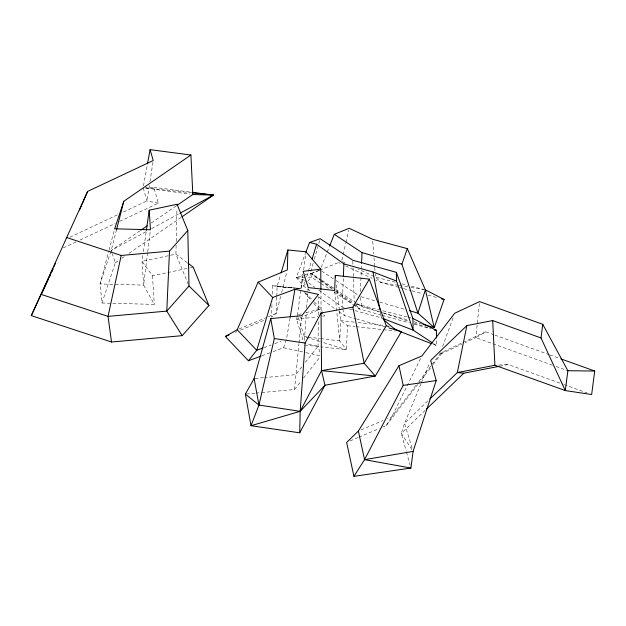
<?xml version="1.0" encoding="UTF-8"?>
<svg xmlns="http://www.w3.org/2000/svg" width="626" height="626" viewBox="0 0 626 626"><rect width="100%" height="100%" fill="white"/><g stroke="black" fill="none" stroke-linecap="round" stroke-linejoin="round"><path stroke-width="0.47" stroke-dasharray="3.13 2.35" d="M318.258 321.772L318.071 346.178L320.105 353.244M318.313 314.933L318.446 297.358M176.117 245.337L175.922 254.133L188.645 285.112M176.203 241.425L176.923 209.162M271.95 304.713L271.606 317.163L276.34 313.368L280.644 296.38M272.232 294.181L272.466 285.558L301.325 288.774L302.874 276.449M276.778 297.107L276.34 313.368L266.551 317.46M276.809 296.153L277.068 286.591L280.581 274.697M344.081 307.562L342.211 307.045L343.345 277.318M360.404 291.614L361.288 270.166M361.327 269.196L361.531 264.321M339.472 310.981L340.599 320.606L347.461 325.708L346.444 349.699L320.778 346.843M304.455 340.372L306.231 312.585M306.607 307.773L308.125 288.539M261.746 392.572L294.525 389.505L298.938 343.713M299.04 342.743L301.724 316.639M479.383 303.493L475.823 337.625L465.228 342.586M147.619 252.654L143.604 285.104L154.309 304.392L101.968 303.015L100.082 283.961L108.728 251.245M147.736 251.699L150.451 229.75M303.704 269.814L305.723 253.702M302.749 274.227L297.53 314.886L304.33 336.624L319.894 341.46M142.877 255.533L142.071 261.324L143.604 285.104L114.589 284.337M143.417 251.675L146.367 230.446M149.356 185.546L146.969 200.938L122.43 212.488M149.95 181.696L153.221 160.53M290.049 318.125L286.489 339.276L283.586 347.751L271.872 352.086M143.495 185.828L147.306 164.896M297.342 315.77L296.575 319.33L303.759 342.289M341.843 260.353L342.923 255.635M343.134 254.688L345.724 243.373M345.935 242.434L348.737 230.172M281.598 292.608L286.865 271.84M116.53 229.695L111.193 250.51L112.085 253.147M108.979 250.306L114.66 228.803M320.348 283.007L311.451 277.138L310.347 273.179L313.274 262.936M314.338 259.211L319.651 240.58M306.67 276.833L308.086 272.177M308.375 271.238L311.498 260.987M110.896 251.417L100.082 283.961L113.619 284.314M101.968 303.015L115.333 262.787L112.375 254.023M440.289 352.79L439.632 354.582L418.387 382.228M442.59 346.499L453.42 316.834M305.535 280.565L303.469 286.059L311.333 291.732M305.308 284.001L303.469 286.059L296.294 277.506L305.457 253.272M321.161 267.325L326.835 253.045M327.195 252.153L329.315 246.8M420.962 383.808L404.56 423.34L401.305 433.333L406.235 451.158M421.329 382.909L429.53 363.143M420.617 358.549L391.821 416.783L386.219 425.563L382.697 427.065M416.024 385.303L391.821 416.783L387.424 418.661M386.219 425.563L417.808 384.474M418.403 383.691L430.923 367.415M433.302 364.309L442.84 351.906L462.082 342.884M301.787 366.953L295.754 374.653L264.759 377.556M305.402 362.337L318.071 346.178L305.989 343.541M294.525 389.505L301.114 381.101M303.508 378.049L320.269 356.656M307.765 281.254L311.451 277.138L306.709 277.255M427.777 401L404.56 423.34L412.511 449.523M425.179 410.359L401.305 433.333L413.082 451.393M442.84 351.906L439.632 354.582L461.698 344.245M115.333 262.787L118.549 260.572M121.773 258.35L124.183 256.683M129.011 253.358L181.305 217.285M140.005 230.751L111.193 250.51L147.298 230.955M151.202 223.067L176.016 206.056M493.937 334.785L485.698 331.819L475.823 337.625L552.375 365.161M151.594 228.623L179.099 213.716M69.846 237.238L118.048 214.546M63.32 247.904L76.521 241.691M80.042 240.032L115.239 223.459M119.644 221.393L158.362 203.16L153.769 187.276L146.046 187.604M462.958 342.477L485.698 331.819M320.919 290.394L321.075 308.728L296.575 319.33L317.726 316.74M361.03 429.913L383.026 420.539M350.145 440.947L358.064 437.566M358.941 437.191L379.184 428.567M238.968 328.994L265.659 317.836M235.173 332.398L236.949 331.655M240.501 330.168L264.501 320.136M321.224 279.916L311.482 273.484L318.689 270.565M319.589 270.205L338.94 262.38M311.482 273.484L320.097 270.002M263.937 347.626L271.152 344.957M274.759 343.619L281.074 341.28M261.965 355.756L270.972 352.422M304.612 280.26L296.294 277.506L304.197 275.072M305.073 274.798L310.347 273.179L319.933 279.791M298.477 314.635L301.302 313.9M306.004 312.664L321.075 308.728L322.202 311.122M187.182 262.615L175.922 254.133L142.071 261.324L152.47 275.792L189.396 267.951M190.343 267.748L193.184 267.145M499.783 366.21L508.304 364.551L563.259 384.317M322.531 316.153L324.456 315.919L322.578 311.92M255.072 378.464L263.789 377.642M246.323 394.02L255.001 393.206M255.964 393.112L260.784 392.666M498.742 365.06L508.304 364.551M296.294 277.506L305.762 277.279M272.466 285.558L277.068 286.591L301.067 288.453M277.068 286.591L295.503 288.25M296.474 288.336L301.325 288.774M145.076 187.933L191.321 192.769M354.199 322.124L340.599 320.606L339.738 340.927L346.444 349.699L320.809 341.741M358.088 322.554L384.309 325.473M347.461 325.708L355.161 326.569M356.124 326.67L395.577 331.06M304.619 345.043L319.823 346.734M304.33 336.624L307.202 336.976M308.156 337.093L319.643 338.486M320.598 338.603L339.738 340.927L336.796 311.842M153.769 187.276L191.329 192.19M146.014 188.121L189.952 194.138M398.363 285.346L380.999 282.467L375.694 279.978M399.325 285.511L409.936 287.271M410.899 287.436L425.367 289.838M158.362 203.16L146.969 200.938L143.151 187.73M283.586 347.751L305.019 352.43M305.957 352.634L320.864 355.897M395.256 282.185L375.498 277.161L358.127 269.024M401.845 283.86L407.487 285.292M411.251 286.246L423.481 289.361M407.229 316.983L354.261 303.5L380.115 311.959M408.175 317.225L411.955 318.188M398.887 287.295L380.999 282.467L375.498 277.161L375.271 274.243M399.834 287.545L402.659 288.312M403.598 288.563L411.125 290.597M412.072 290.855L422.425 293.649M428.074 295.175L437.488 297.718M349.684 309.119L381.437 317.914L382.909 319.158M338.854 311.607L344.355 315.582L355.505 318.673M356.429 318.924L387.079 327.421M381.43 315.121L359.997 309.166L353.518 304.893M382.361 315.379L409.396 322.891M414.052 324.19L430.829 328.853M361.139 296.763L376.03 301.059M379.755 302.131L406.743 309.917M356.945 303.508L361.812 306.724L407.307 319.847M413.809 321.717L422.167 324.127M383.808 313.172L408.731 321.334M414.271 323.149L429.96 328.29M494.861 335.113L548.9 354.551M549.816 354.879L559.894 358.502M556.021 366.468L567.868 370.733M564.175 384.646L587.078 392.885M433.082 344.261L436.666 345.646L436.572 339.934M342.5 261.699L345.098 262.92M338.502 262.552L340.27 263.382M345.583 265.87L372.149 278.32M433.411 343.51L436.666 345.646M321.701 271.066L335.34 280.072M336.146 280.597L360.208 296.489M322.038 280.448L335.027 289.032M335.841 289.564L356.131 302.968M321.161 283.547L329.253 288.883M334.104 292.084L352.712 304.361M320.731 280.346L332.703 288.617M335.896 290.816L353.463 302.945M308.657 282.819L314.894 287.326M318.798 290.143L342.211 307.045M318.407 296.841L335.708 309.338M310.347 273.179L319.808 280.033M320.59 280.605L331.623 288.602M335.567 291.458L352.9 304.025M353.69 304.596L359.997 309.166L354.903 304.126M305.418 292.898L313.587 301.161M314.268 301.849L321.075 308.728M304.455 292.444L311.325 300.511M313.704 303.297L324.456 315.919M406.493 452.097L410.124 465.235M342.688 308.947L344.355 315.582M380.209 311.216L380.733 314.088M380.905 315.042L381.437 317.914M360.349 297.42L361.812 306.724M336.412 284.986L339.355 310.019M334.738 291.481L336.694 310.872M372.736 241.198L373.706 253.835M374.004 257.724L374.677 266.473M374.747 267.443L375.201 273.272M152.47 275.792L154.309 304.392M352.814 261.191L353.017 266.958M353.048 267.92L354.199 301.575"/><path stroke-width="0.94" d="M320.739 269.164L305.957 251.809L287.882 249.977L287.342 269.955L258.139 282.17L237.191 329.738L225.391 336.491L248.444 360.756L256.715 350.302L272.701 297.506L294.916 289.282L318.47 294.431L301.826 315.668L270.753 318.579L254.101 378.55L245.361 394.106L251.01 425.719L299.737 432.809L300.167 411.337L305.12 343.04L321.06 312.992L352.868 307.17L369.34 279.141L335.286 275.354L334.636 290.511L308.203 287.577L303.125 271.324L320.739 269.164L320.911 289.431M343.384 276.356L343.862 263.89L316.607 244.21L309.526 242.505L305.793 252.372M361.57 263.343L362.016 252.622L334.284 234.304L329.675 245.908M146.367 230.446L149.191 210.187L177.033 204.279L187.792 230.478L169.505 251.128L166.774 311.106L182.174 335.661L208.92 305.465L193.184 267.145L187.933 263.186M541.005 337.954L542.765 324.323L479.579 301.599L454.734 313.235L421.908 355.944L398.958 365.725L358.385 431.04L346.624 442.441L353.925 476.331L410.906 468.052L413.082 451.393L436.22 380.569L430.649 360.443L466.879 325.583L492.685 320.575L541.005 337.954L565.294 390.577L591.656 394.529L594.7 371.022L560.81 358.839M542.765 324.323L567.868 370.733L565.294 390.577L494.916 365.263L457.332 372.564L429.89 398.965M290.214 317.163L294.916 289.282M147.478 163.942L150.084 149.669L190.914 155.013L192.816 194.529L176.814 205.508M466.879 325.583L457.332 372.564L463.796 373.198L498.836 366.39M169.505 251.128L121.201 255.471L108.032 316.38L111.53 342.015L182.174 335.661M394.247 328.869L401.352 331.702L375.287 376.046L324.964 385.256L300.167 411.337L251.01 425.719L258.953 405.061L274.329 338.556L270.753 318.579M116.53 229.695L123.799 201.298L190.914 155.013M281.121 272.866L287.882 249.977M312.061 259.125L316.607 244.21M123.799 201.298L114.66 228.803L150.451 229.75L149.191 210.187M407.338 248.639L425.367 289.838L444.077 299.494L434.233 327.609L417.91 313.133L401.915 264.125L407.338 248.639L372.587 239.257L349.167 228.287L334.284 234.304M79.541 210.054L87.632 191.407L153.221 160.53L150.084 149.669M87.632 191.407L31.3 315.629L111.53 342.015M31.3 315.629L53.014 268.687M53.836 266.919L55.471 263.374M48.609 278.703L41.324 294.447L108.032 316.38L166.774 311.106L189.005 285.996L187.792 230.478M49.415 276.958L50.229 275.205M51.442 272.584L53.061 269.086M353.925 476.331L364.551 459.648L403.183 385.373L398.958 365.725M321.06 312.992L321.537 370.631L300.167 411.337L258.953 405.061L245.361 394.106M299.737 432.809L324.964 385.256L321.537 370.631L364.168 363.252L386.25 325.684L369.34 279.141M426.58 409.005L463.796 373.198M182.111 216.729L213.482 195.093L192.292 192.315M140.803 230.204L147.204 225.814M179.959 213.255L213.482 195.093L192.284 192.871M225.391 336.491L228.952 335.004M263.03 347.962L256.715 350.302L237.191 329.738M248.444 360.756L261.058 356.084M309.526 242.505L320.183 238.717L352.782 260.228L396.391 272.349L412.902 318.431L413.09 330.129L432.597 342.97M358.385 431.04L364.551 459.648L413.082 451.393M403.183 385.373L436.22 380.569M567.868 370.733L594.7 371.022M192.816 194.529L213.482 195.093M321.537 370.631L375.287 376.046L364.168 363.252L352.868 307.17M274.329 338.556L305.12 343.04M364.551 459.648L410.906 468.052M441.252 298.735L444.077 299.494M343.862 263.89L373.01 271.966L396.532 281.043L413.09 330.129L383.245 318.611M388.942 327.93L395.444 329.738L431.291 343.572M434.561 329.886L436.424 330.403L436.541 338.024M362.016 252.622L401.915 264.125M409.537 310.715L417.91 313.133L425.367 289.838L434.233 327.609L423.09 324.393M434.577 329.8L436.424 330.403L412.902 318.431M66.34 237.434L121.201 255.471M386.25 325.684L388.918 326.749M383.644 319.784L395.444 329.738M189.005 285.996L208.92 305.465M258.139 282.17L272.701 297.506M373.01 271.966L379.857 309.299M254.101 378.55L258.953 405.061M335.286 275.354L335.513 277.279M492.685 320.575L494.916 365.263M396.391 272.349L396.532 281.043"/></g></svg>
